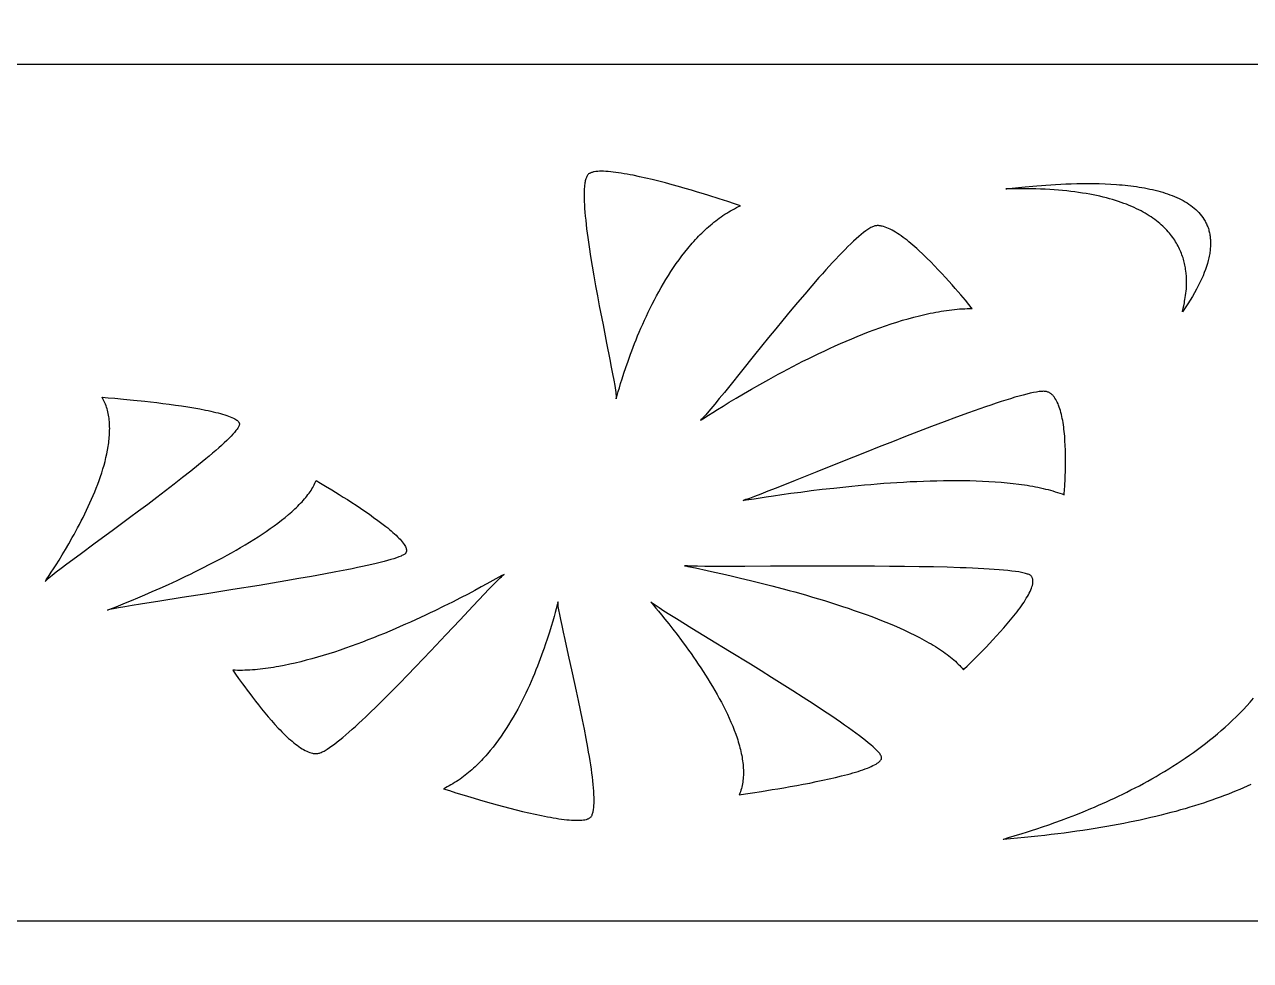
# Model space of a CAD drawing. Extents: x 3.2 to 84.5, y 37.4 to 61.3.
# Drawn here: x 25.96 to 40.37, y 37.45 to 48.45 of the extents above; entities that cross this region are included whole.
import ezdxf

# ---------------------------------------------------------------- set-up
doc = ezdxf.new("R2010")
doc.units = 0
doc.layers.add('IMPORT_-_LAMP', color=18, linetype='CONTINUOUS')

msp = doc.modelspace()

# ---------------------------------------------------------------- linework, layer by layer
at = {"layer": 'IMPORT_-_LAMP'}
for points in [[(3.465, 37.448), (23.465, 37.448), (23.715, 37.448), (23.715, 37.916), (43.965, 37.916), (43.965, 37.448), (64.214, 37.448), (64.214, 37.916), (84.465, 37.88), (84.465, 48.016), (64.214, 47.98), (64.215, 48.448), (43.965, 48.448), (43.965, 47.98), (23.715, 47.98), (23.715, 48.448), (3.465, 48.448), (3.465, 45.148), (3.465, 40.748)], [(32.91, 44.05), (32.912, 44.057), (32.917, 44.074), (32.935, 44.135), (32.948, 44.178), (32.963, 44.228), (32.981, 44.286), (33.001, 44.349), (33.025, 44.419), (33.05, 44.493), (33.079, 44.573), (33.095, 44.614), (33.111, 44.656), (33.127, 44.699), (33.145, 44.743), (33.163, 44.788), (33.182, 44.833), (33.202, 44.879), (33.222, 44.925), (33.243, 44.972), (33.265, 45.02), (33.287, 45.067), (33.311, 45.115), (33.335, 45.163), (33.36, 45.211), (33.385, 45.26), (33.411, 45.308), (33.438, 45.356), (33.466, 45.404), (33.495, 45.452), (33.524, 45.499), (33.554, 45.546), (33.585, 45.592), (33.617, 45.638), (33.649, 45.684), (33.682, 45.729), (33.716, 45.773), (33.751, 45.816), (33.769, 45.837), (33.787, 45.858), (33.805, 45.879), (33.823, 45.899), (33.842, 45.92), (33.861, 45.94), (33.88, 45.96), (33.899, 45.979), (33.918, 45.998), (33.938, 46.017), (33.957, 46.036), (33.977, 46.054), (33.997, 46.072), (34.018, 46.09), (34.038, 46.107), (34.059, 46.124), (34.08, 46.14), (34.101, 46.157), (34.123, 46.172), (34.144, 46.188), (34.166, 46.203), (34.188, 46.218), (34.21, 46.232), (34.233, 46.246), (34.256, 46.259), (34.278, 46.272), (34.302, 46.284), (34.325, 46.296), (34.348, 46.308), (34.372, 46.319), (34.3, 46.342), (34.222, 46.368), (34.121, 46.401), (34.001, 46.438), (33.935, 46.459), (33.865, 46.479), (33.794, 46.501), (33.72, 46.522), (33.644, 46.544), (33.567, 46.565), (33.489, 46.586), (33.412, 46.606), (33.334, 46.625), (33.258, 46.644), (33.183, 46.66), (33.11, 46.676), (33.074, 46.683), (33.039, 46.689), (33.005, 46.695), (32.971, 46.701), (32.938, 46.706), (32.906, 46.71), (32.876, 46.714), (32.846, 46.717), (32.817, 46.72), (32.79, 46.721), (32.763, 46.723), (32.738, 46.723), (32.715, 46.723), (32.693, 46.721), (32.672, 46.719), (32.653, 46.716), (32.644, 46.715), (32.635, 46.713), (32.627, 46.71), (32.619, 46.708), (32.612, 46.705), (32.605, 46.702), (32.599, 46.699), (32.593, 46.696), (32.587, 46.692), (32.582, 46.687), (32.577, 46.682), (32.572, 46.676), (32.568, 46.669), (32.564, 46.661), (32.56, 46.652), (32.556, 46.643), (32.553, 46.633), (32.55, 46.623), (32.547, 46.612), (32.545, 46.6), (32.543, 46.587), (32.541, 46.574), (32.539, 46.56), (32.537, 46.546), (32.535, 46.515), (32.534, 46.482), (32.533, 46.447), (32.534, 46.41), (32.535, 46.37), (32.537, 46.329), (32.539, 46.286), (32.543, 46.242), (32.547, 46.195), (32.552, 46.148), (32.557, 46.098), (32.563, 46.048), (32.57, 45.996), (32.577, 45.944), (32.584, 45.89), (32.592, 45.835), (32.609, 45.723), (32.628, 45.609), (32.648, 45.493), (32.669, 45.377), (32.69, 45.26), (32.712, 45.144), (32.756, 44.918), (32.798, 44.704), (32.836, 44.51), (32.853, 44.422), (32.868, 44.341), (32.882, 44.268), (32.893, 44.204), (32.901, 44.149), (32.905, 44.125), (32.907, 44.105), (32.909, 44.087), (32.91, 44.071), (32.91, 44.059)], [(39.566, 45.073), (39.566, 45.074), (39.566, 45.075), (39.566, 45.079), (39.569, 45.092), (39.574, 45.114), (39.581, 45.142), (39.589, 45.177), (39.592, 45.197), (39.596, 45.218), (39.6, 45.24), (39.604, 45.264), (39.607, 45.289), (39.61, 45.315), (39.612, 45.342), (39.614, 45.37), (39.615, 45.399), (39.615, 45.428), (39.614, 45.459), (39.612, 45.49), (39.61, 45.522), (39.606, 45.555), (39.604, 45.571), (39.601, 45.588), (39.598, 45.604), (39.595, 45.621), (39.591, 45.638), (39.587, 45.655), (39.583, 45.672), (39.578, 45.689), (39.573, 45.706), (39.567, 45.723), (39.561, 45.74), (39.555, 45.758), (39.548, 45.775), (39.54, 45.792), (39.532, 45.809), (39.524, 45.827), (39.515, 45.844), (39.506, 45.861), (39.496, 45.878), (39.486, 45.895), (39.475, 45.912), (39.464, 45.929), (39.452, 45.946), (39.439, 45.963), (39.426, 45.98), (39.413, 45.997), (39.398, 46.013), (39.384, 46.03), (39.368, 46.046), (39.352, 46.062), (39.335, 46.078), (39.318, 46.094), (39.3, 46.11), (39.281, 46.126), (39.261, 46.141), (39.241, 46.157), (39.22, 46.172), (39.199, 46.187), (39.176, 46.201), (39.153, 46.216), (39.13, 46.23), (39.105, 46.244), (39.08, 46.258), (39.053, 46.271), (39.026, 46.284), (38.999, 46.297), (38.97, 46.31), (38.941, 46.323), (38.91, 46.335), (38.879, 46.346), (38.847, 46.358), (38.814, 46.369), (38.78, 46.38), (38.746, 46.391), (38.71, 46.401), (38.673, 46.41), (38.636, 46.42), (38.597, 46.429), (38.558, 46.438), (38.518, 46.446), (38.476, 46.454), (38.434, 46.461), (38.391, 46.468), (38.346, 46.475), (38.301, 46.481), (38.254, 46.487), (38.207, 46.492), (38.158, 46.497), (38.109, 46.502), (38.058, 46.505), (38.006, 46.509), (37.953, 46.512), (37.899, 46.514), (37.844, 46.516), (37.788, 46.517), (37.73, 46.518), (37.672, 46.519), (37.612, 46.518), (37.551, 46.518), (37.489, 46.516), (37.492, 46.516), (37.501, 46.516), (37.531, 46.52), (37.641, 46.532), (37.718, 46.54), (37.807, 46.549), (37.856, 46.553), (37.908, 46.557), (37.962, 46.562), (38.018, 46.566), (38.076, 46.569), (38.136, 46.572), (38.197, 46.575), (38.26, 46.577), (38.324, 46.579), (38.389, 46.58), (38.455, 46.581), (38.522, 46.58), (38.589, 46.579), (38.657, 46.576), (38.724, 46.573), (38.792, 46.569), (38.825, 46.566), (38.859, 46.563), (38.892, 46.56), (38.926, 46.556), (38.959, 46.552), (38.992, 46.548), (39.025, 46.543), (39.057, 46.538), (39.089, 46.533), (39.121, 46.527), (39.153, 46.521), (39.184, 46.515), (39.215, 46.508), (39.246, 46.501), (39.276, 46.493), (39.306, 46.485), (39.335, 46.477), (39.364, 46.468), (39.392, 46.458), (39.42, 46.448), (39.447, 46.438), (39.474, 46.427), (39.5, 46.416), (39.526, 46.404), (39.551, 46.392), (39.575, 46.379), (39.599, 46.365), (39.621, 46.351), (39.643, 46.337), (39.665, 46.322), (39.685, 46.306), (39.705, 46.29), (39.724, 46.273), (39.742, 46.256), (39.759, 46.238), (39.776, 46.22), (39.791, 46.201), (39.806, 46.181), (39.819, 46.16), (39.832, 46.139), (39.837, 46.129), (39.843, 46.118), (39.848, 46.107), (39.853, 46.095), (39.858, 46.084), (39.863, 46.072), (39.867, 46.061), (39.871, 46.049), (39.875, 46.037), (39.878, 46.024), (39.881, 46.012), (39.884, 45.999), (39.887, 45.986), (39.889, 45.973), (39.891, 45.96), (39.893, 45.947), (39.894, 45.933), (39.895, 45.92), (39.896, 45.906), (39.897, 45.892), (39.897, 45.877), (39.897, 45.863), (39.896, 45.848), (39.896, 45.834), (39.894, 45.819), (39.893, 45.803), (39.891, 45.788), (39.889, 45.772), (39.887, 45.757), (39.884, 45.741), (39.881, 45.724), (39.877, 45.708), (39.869, 45.675), (39.86, 45.641), (39.849, 45.606), (39.837, 45.57), (39.823, 45.533), (39.808, 45.496), (39.791, 45.457), (39.772, 45.418), (39.752, 45.378), (39.731, 45.337), (39.708, 45.296), (39.683, 45.253), (39.656, 45.209), (39.628, 45.165), (39.598, 45.119)], [(39.566, 45.073), (39.566, 45.074), (39.566, 45.075), (39.566, 45.079), (39.569, 45.092), (39.574, 45.114), (39.581, 45.142), (39.589, 45.177), (39.592, 45.197), (39.596, 45.218), (39.6, 45.24), (39.604, 45.264), (39.607, 45.289), (39.61, 45.315), (39.612, 45.342), (39.614, 45.37), (39.615, 45.399), (39.615, 45.428), (39.614, 45.459), (39.612, 45.49), (39.61, 45.522), (39.606, 45.555), (39.604, 45.571), (39.601, 45.588), (39.598, 45.604), (39.595, 45.621), (39.591, 45.638), (39.587, 45.655), (39.583, 45.672), (39.578, 45.689), (39.573, 45.706), (39.567, 45.723), (39.561, 45.74), (39.555, 45.758), (39.548, 45.775), (39.54, 45.792), (39.532, 45.809), (39.524, 45.827), (39.515, 45.844), (39.506, 45.861), (39.496, 45.878), (39.486, 45.895), (39.475, 45.912), (39.464, 45.929), (39.452, 45.946), (39.439, 45.963), (39.426, 45.98), (39.413, 45.997), (39.398, 46.013), (39.384, 46.03), (39.368, 46.046), (39.352, 46.062), (39.335, 46.078), (39.318, 46.094), (39.3, 46.11), (39.281, 46.126), (39.261, 46.141), (39.241, 46.157), (39.22, 46.172), (39.199, 46.187), (39.176, 46.201), (39.153, 46.216), (39.13, 46.23), (39.105, 46.244), (39.08, 46.258), (39.053, 46.271), (39.026, 46.284), (38.999, 46.297), (38.97, 46.31), (38.941, 46.323), (38.91, 46.335), (38.879, 46.346), (38.847, 46.358), (38.814, 46.369), (38.78, 46.38), (38.746, 46.391), (38.71, 46.401), (38.673, 46.41), (38.636, 46.42), (38.597, 46.429), (38.558, 46.438), (38.518, 46.446), (38.476, 46.454), (38.434, 46.461), (38.391, 46.468), (38.346, 46.475), (38.301, 46.481), (38.254, 46.487), (38.207, 46.492), (38.158, 46.497), (38.109, 46.502), (38.058, 46.505), (38.006, 46.509), (37.953, 46.512), (37.899, 46.514), (37.844, 46.516), (37.788, 46.517), (37.73, 46.518), (37.672, 46.519), (37.612, 46.518), (37.551, 46.518), (37.489, 46.516), (37.492, 46.516), (37.501, 46.516), (37.531, 46.52), (37.641, 46.532), (37.718, 46.54), (37.807, 46.549), (37.856, 46.553), (37.908, 46.557), (37.962, 46.562), (38.018, 46.566), (38.076, 46.569), (38.136, 46.572), (38.197, 46.575), (38.26, 46.577), (38.324, 46.579), (38.389, 46.58), (38.455, 46.581), (38.522, 46.58), (38.589, 46.579), (38.657, 46.576), (38.724, 46.573), (38.792, 46.569), (38.825, 46.566), (38.859, 46.563), (38.892, 46.56), (38.926, 46.556), (38.959, 46.552), (38.992, 46.548), (39.025, 46.543), (39.057, 46.538), (39.089, 46.533), (39.121, 46.527), (39.153, 46.521), (39.184, 46.515), (39.215, 46.508), (39.246, 46.501), (39.276, 46.493), (39.306, 46.485), (39.335, 46.477), (39.364, 46.468), (39.392, 46.458), (39.42, 46.448), (39.447, 46.438), (39.474, 46.427), (39.5, 46.416), (39.526, 46.404), (39.551, 46.392), (39.575, 46.379), (39.599, 46.365), (39.621, 46.351), (39.643, 46.337), (39.665, 46.322), (39.685, 46.306), (39.705, 46.29), (39.724, 46.273), (39.742, 46.256), (39.759, 46.238), (39.776, 46.22), (39.791, 46.201), (39.806, 46.181), (39.819, 46.16), (39.832, 46.139), (39.837, 46.129), (39.843, 46.118), (39.848, 46.107), (39.853, 46.095), (39.858, 46.084), (39.863, 46.072), (39.867, 46.061), (39.871, 46.049), (39.875, 46.037), (39.878, 46.024), (39.881, 46.012), (39.884, 45.999), (39.887, 45.986), (39.889, 45.973), (39.891, 45.96), (39.893, 45.947), (39.894, 45.933), (39.895, 45.92), (39.896, 45.906), (39.897, 45.892), (39.897, 45.877), (39.897, 45.863), (39.896, 45.848), (39.896, 45.834), (39.894, 45.819), (39.893, 45.803), (39.891, 45.788), (39.889, 45.772), (39.887, 45.757), (39.884, 45.741), (39.881, 45.724), (39.877, 45.708), (39.869, 45.675), (39.86, 45.641), (39.849, 45.606), (39.837, 45.57), (39.823, 45.533), (39.808, 45.496), (39.791, 45.457), (39.772, 45.418), (39.752, 45.378), (39.731, 45.337), (39.708, 45.296), (39.683, 45.253), (39.656, 45.209), (39.628, 45.165), (39.598, 45.119)], [(33.901, 43.798), (33.91, 43.803), (33.929, 43.815), (33.997, 43.858), (34.045, 43.889), (34.102, 43.924), (34.167, 43.964), (34.239, 44.009), (34.319, 44.057), (34.406, 44.109), (34.5, 44.163), (34.599, 44.219), (34.703, 44.278), (34.758, 44.308), (34.813, 44.338), (34.87, 44.368), (34.927, 44.398), (34.986, 44.429), (35.045, 44.46), (35.106, 44.49), (35.167, 44.521), (35.229, 44.551), (35.291, 44.581), (35.355, 44.611), (35.419, 44.641), (35.483, 44.67), (35.548, 44.699), (35.613, 44.728), (35.679, 44.755), (35.745, 44.783), (35.811, 44.809), (35.878, 44.835), (35.944, 44.86), (36.011, 44.884), (36.077, 44.908), (36.144, 44.93), (36.21, 44.951), (36.277, 44.972), (36.343, 44.991), (36.408, 45.009), (36.474, 45.025), (36.506, 45.033), (36.539, 45.041), (36.571, 45.048), (36.603, 45.055), (36.635, 45.061), (36.667, 45.067), (36.699, 45.073), (36.731, 45.079), (36.762, 45.083), (36.793, 45.088), (36.824, 45.092), (36.855, 45.096), (36.886, 45.099), (36.917, 45.102), (36.947, 45.105), (36.977, 45.107), (37.007, 45.108), (37.037, 45.109), (37.066, 45.11), (37.095, 45.11), (37.084, 45.123), (37.057, 45.156), (37.015, 45.207), (36.961, 45.271), (36.93, 45.308), (36.896, 45.347), (36.859, 45.388), (36.821, 45.431), (36.781, 45.475), (36.739, 45.521), (36.696, 45.567), (36.652, 45.613), (36.607, 45.659), (36.561, 45.704), (36.515, 45.749), (36.468, 45.793), (36.445, 45.814), (36.421, 45.834), (36.398, 45.855), (36.375, 45.874), (36.352, 45.893), (36.329, 45.912), (36.306, 45.93), (36.283, 45.947), (36.261, 45.963), (36.238, 45.979), (36.217, 45.993), (36.195, 46.007), (36.174, 46.02), (36.153, 46.032), (36.132, 46.042), (36.112, 46.052), (36.092, 46.06), (36.073, 46.068), (36.054, 46.074), (36.036, 46.079), (36.027, 46.08), (36.018, 46.082), (36.01, 46.083), (36.001, 46.084), (35.993, 46.085), (35.985, 46.085), (35.977, 46.085), (35.969, 46.084), (35.961, 46.083), (35.952, 46.081), (35.944, 46.079), (35.934, 46.075), (35.925, 46.071), (35.914, 46.066), (35.904, 46.061), (35.893, 46.055), (35.881, 46.048), (35.87, 46.04), (35.858, 46.032), (35.845, 46.023), (35.819, 46.004), (35.791, 45.982), (35.763, 45.958), (35.733, 45.931), (35.701, 45.902), (35.669, 45.872), (35.635, 45.839), (35.601, 45.805), (35.565, 45.769), (35.529, 45.731), (35.491, 45.691), (35.453, 45.65), (35.414, 45.608), (35.375, 45.564), (35.335, 45.52), (35.294, 45.474), (35.211, 45.379), (35.127, 45.281), (35.042, 45.181), (34.956, 45.078), (34.871, 44.975), (34.786, 44.871), (34.702, 44.768), (34.538, 44.567), (34.385, 44.376), (34.245, 44.202), (34.182, 44.124), (34.123, 44.052), (34.07, 43.987), (34.022, 43.93), (33.981, 43.882), (33.963, 43.862), (33.947, 43.844), (33.933, 43.828), (33.92, 43.815), (33.91, 43.805)], [(34.402, 42.855), (34.413, 42.857), (34.439, 42.861), (34.531, 42.875), (34.673, 42.897), (34.76, 42.91), (34.858, 42.924), (34.964, 42.939), (35.079, 42.954), (35.202, 42.97), (35.332, 42.986), (35.468, 43.001), (35.609, 43.016), (35.681, 43.023), (35.754, 43.031), (35.828, 43.037), (35.904, 43.044), (35.98, 43.05), (36.056, 43.056), (36.133, 43.062), (36.211, 43.067), (36.289, 43.071), (36.367, 43.076), (36.445, 43.079), (36.524, 43.083), (36.602, 43.085), (36.68, 43.087), (36.758, 43.089), (36.836, 43.09), (36.914, 43.09), (36.99, 43.089), (37.067, 43.088), (37.142, 43.086), (37.217, 43.083), (37.291, 43.079), (37.364, 43.075), (37.435, 43.069), (37.506, 43.063), (37.575, 43.055), (37.643, 43.047), (37.676, 43.042), (37.709, 43.038), (37.742, 43.033), (37.774, 43.027), (37.806, 43.022), (37.838, 43.016), (37.868, 43.009), (37.899, 43.003), (37.929, 42.996), (37.958, 42.989), (37.987, 42.982), (38.016, 42.974), (38.044, 42.966), (38.072, 42.958), (38.098, 42.949), (38.125, 42.94), (38.151, 42.931), (38.176, 42.922), (38.177, 42.936), (38.179, 42.974), (38.183, 43.031), (38.186, 43.105), (38.188, 43.147), (38.19, 43.192), (38.191, 43.239), (38.192, 43.289), (38.192, 43.34), (38.191, 43.393), (38.19, 43.447), (38.188, 43.501), (38.185, 43.556), (38.182, 43.61), (38.179, 43.637), (38.177, 43.664), (38.174, 43.691), (38.171, 43.717), (38.167, 43.743), (38.163, 43.769), (38.159, 43.794), (38.154, 43.818), (38.15, 43.843), (38.144, 43.866), (38.138, 43.889), (38.132, 43.911), (38.126, 43.933), (38.119, 43.953), (38.111, 43.973), (38.104, 43.992), (38.095, 44.01), (38.087, 44.027), (38.077, 44.043), (38.067, 44.058), (38.057, 44.072), (38.046, 44.085), (38.041, 44.091), (38.035, 44.096), (38.029, 44.102), (38.023, 44.107), (38.017, 44.111), (38.011, 44.116), (38.004, 44.119), (37.998, 44.123), (37.991, 44.126), (37.984, 44.129), (37.977, 44.132), (37.97, 44.134), (37.962, 44.135), (37.953, 44.137), (37.944, 44.137), (37.933, 44.138), (37.921, 44.137), (37.909, 44.137), (37.895, 44.135), (37.881, 44.134), (37.866, 44.132), (37.85, 44.129), (37.815, 44.123), (37.778, 44.114), (37.737, 44.105), (37.693, 44.093), (37.647, 44.081), (37.597, 44.067), (37.545, 44.051), (37.491, 44.034), (37.434, 44.016), (37.375, 43.997), (37.314, 43.976), (37.251, 43.955), (37.186, 43.932), (37.12, 43.909), (37.052, 43.884), (36.911, 43.833), (36.766, 43.779), (36.617, 43.723), (36.465, 43.665), (36.312, 43.605), (36.157, 43.545), (36.003, 43.484), (35.85, 43.424), (35.552, 43.304), (35.27, 43.192), (35.014, 43.089), (34.791, 43), (34.695, 42.962), (34.61, 42.929), (34.537, 42.901), (34.477, 42.879), (34.453, 42.871), (34.432, 42.864), (34.415, 42.859)], [(26.199, 41.902), (26.203, 41.908), (26.212, 41.923), (26.246, 41.974), (26.27, 42.01), (26.297, 42.052), (26.328, 42.1), (26.362, 42.154), (26.399, 42.214), (26.437, 42.277), (26.477, 42.346), (26.518, 42.418), (26.539, 42.456), (26.56, 42.494), (26.581, 42.533), (26.602, 42.573), (26.623, 42.614), (26.644, 42.655), (26.665, 42.696), (26.685, 42.739), (26.705, 42.782), (26.725, 42.825), (26.744, 42.868), (26.763, 42.912), (26.782, 42.957), (26.799, 43.001), (26.817, 43.046), (26.833, 43.09), (26.849, 43.135), (26.864, 43.18), (26.878, 43.225), (26.891, 43.269), (26.903, 43.314), (26.914, 43.358), (26.924, 43.402), (26.932, 43.446), (26.94, 43.49), (26.943, 43.511), (26.946, 43.533), (26.949, 43.554), (26.951, 43.576), (26.953, 43.597), (26.955, 43.618), (26.956, 43.639), (26.957, 43.659), (26.957, 43.68), (26.958, 43.701), (26.957, 43.721), (26.957, 43.741), (26.955, 43.761), (26.954, 43.781), (26.952, 43.8), (26.95, 43.82), (26.947, 43.839), (26.944, 43.858), (26.94, 43.877), (26.936, 43.895), (26.931, 43.914), (26.926, 43.932), (26.921, 43.95), (26.915, 43.967), (26.908, 43.985), (26.901, 44.002), (26.894, 44.018), (26.886, 44.035), (26.877, 44.051), (26.868, 44.067), (26.94, 44.061), (27.018, 44.055), (27.118, 44.045), (27.236, 44.034), (27.369, 44.02), (27.438, 44.012), (27.51, 44.004), (27.583, 43.995), (27.656, 43.985), (27.73, 43.975), (27.803, 43.965), (27.876, 43.954), (27.947, 43.942), (28.015, 43.93), (28.082, 43.917), (28.113, 43.911), (28.145, 43.904), (28.175, 43.897), (28.204, 43.89), (28.232, 43.883), (28.259, 43.876), (28.285, 43.869), (28.31, 43.861), (28.333, 43.854), (28.355, 43.846), (28.375, 43.838), (28.394, 43.83), (28.411, 43.822), (28.427, 43.814), (28.44, 43.806), (28.452, 43.797), (28.458, 43.793), (28.463, 43.789), (28.467, 43.784), (28.471, 43.78), (28.474, 43.776), (28.477, 43.771), (28.479, 43.767), (28.481, 43.762), (28.482, 43.758), (28.482, 43.752), (28.482, 43.747), (28.48, 43.741), (28.478, 43.734), (28.475, 43.727), (28.472, 43.719), (28.467, 43.711), (28.462, 43.703), (28.456, 43.694), (28.449, 43.685), (28.442, 43.675), (28.425, 43.655), (28.406, 43.633), (28.384, 43.609), (28.359, 43.584), (28.333, 43.558), (28.304, 43.531), (28.272, 43.502), (28.239, 43.472), (28.204, 43.441), (28.167, 43.409), (28.128, 43.376), (28.087, 43.342), (28.045, 43.307), (28.002, 43.272), (27.911, 43.199), (27.815, 43.123), (27.716, 43.046), (27.614, 42.967), (27.51, 42.888), (27.404, 42.808), (27.298, 42.728), (27.192, 42.649), (26.985, 42.496), (26.788, 42.351), (26.609, 42.219), (26.454, 42.104), (26.388, 42.055), (26.33, 42.011), (26.281, 41.973), (26.243, 41.942), (26.227, 41.929), (26.215, 41.918), (26.205, 41.909)], [(26.933, 41.565), (26.941, 41.569), (26.961, 41.577), (27.034, 41.606), (27.145, 41.651), (27.213, 41.679), (27.288, 41.711), (27.37, 41.745), (27.458, 41.784), (27.551, 41.825), (27.648, 41.868), (27.749, 41.915), (27.853, 41.964), (27.906, 41.989), (27.959, 42.015), (28.013, 42.042), (28.066, 42.069), (28.12, 42.097), (28.175, 42.125), (28.229, 42.153), (28.283, 42.182), (28.337, 42.211), (28.39, 42.241), (28.444, 42.271), (28.496, 42.302), (28.549, 42.333), (28.6, 42.364), (28.651, 42.395), (28.701, 42.427), (28.75, 42.459), (28.798, 42.491), (28.845, 42.524), (28.891, 42.557), (28.935, 42.589), (28.978, 42.622), (29.02, 42.656), (29.06, 42.689), (29.098, 42.722), (29.117, 42.739), (29.135, 42.756), (29.152, 42.772), (29.17, 42.789), (29.186, 42.806), (29.202, 42.823), (29.218, 42.839), (29.233, 42.856), (29.248, 42.873), (29.262, 42.89), (29.275, 42.906), (29.288, 42.923), (29.301, 42.94), (29.312, 42.957), (29.324, 42.973), (29.334, 42.99), (29.344, 43.007), (29.353, 43.023), (29.362, 43.04), (29.37, 43.057), (29.377, 43.073), (29.384, 43.09), (29.437, 43.058), (29.495, 43.023), (29.569, 42.978), (29.656, 42.925), (29.703, 42.895), (29.752, 42.864), (29.803, 42.832), (29.854, 42.798), (29.906, 42.763), (29.958, 42.728), (30.01, 42.692), (30.06, 42.656), (30.11, 42.62), (30.158, 42.584), (30.204, 42.549), (30.225, 42.531), (30.247, 42.514), (30.267, 42.496), (30.287, 42.479), (30.305, 42.462), (30.323, 42.446), (30.34, 42.429), (30.356, 42.413), (30.371, 42.398), (30.384, 42.383), (30.397, 42.368), (30.408, 42.353), (30.418, 42.339), (30.426, 42.326), (30.433, 42.313), (30.439, 42.3), (30.441, 42.294), (30.443, 42.288), (30.444, 42.282), (30.445, 42.277), (30.446, 42.271), (30.446, 42.266), (30.446, 42.261), (30.445, 42.256), (30.444, 42.251), (30.442, 42.246), (30.44, 42.242), (30.438, 42.237), (30.435, 42.233), (30.43, 42.229), (30.425, 42.224), (30.418, 42.22), (30.411, 42.215), (30.402, 42.21), (30.392, 42.206), (30.382, 42.201), (30.357, 42.191), (30.329, 42.181), (30.298, 42.17), (30.262, 42.159), (30.224, 42.148), (30.182, 42.137), (30.137, 42.125), (30.089, 42.114), (30.038, 42.102), (29.984, 42.09), (29.928, 42.077), (29.869, 42.065), (29.809, 42.052), (29.746, 42.04), (29.614, 42.014), (29.475, 41.988), (29.33, 41.962), (29.181, 41.936), (29.028, 41.909), (28.873, 41.883), (28.716, 41.857), (28.403, 41.807), (28.098, 41.758), (27.81, 41.713), (27.548, 41.671), (27.32, 41.635), (27.222, 41.619), (27.135, 41.605), (27.062, 41.592), (27.003, 41.581), (26.98, 41.576), (26.96, 41.572), (26.944, 41.568)], [(33.715, 42.088), (33.726, 42.085), (33.751, 42.08), (33.842, 42.061), (33.98, 42.032), (34.065, 42.013), (34.16, 41.992), (34.262, 41.969), (34.373, 41.943), (34.49, 41.915), (34.614, 41.884), (34.742, 41.851), (34.874, 41.816), (34.942, 41.798), (35.01, 41.779), (35.079, 41.76), (35.148, 41.74), (35.218, 41.72), (35.288, 41.699), (35.359, 41.677), (35.429, 41.655), (35.499, 41.633), (35.569, 41.61), (35.639, 41.587), (35.709, 41.563), (35.778, 41.539), (35.847, 41.514), (35.915, 41.489), (35.982, 41.463), (36.048, 41.437), (36.113, 41.411), (36.177, 41.384), (36.24, 41.356), (36.301, 41.329), (36.362, 41.3), (36.42, 41.272), (36.477, 41.243), (36.505, 41.228), (36.532, 41.213), (36.559, 41.198), (36.586, 41.183), (36.611, 41.168), (36.637, 41.153), (36.662, 41.138), (36.686, 41.123), (36.71, 41.107), (36.733, 41.092), (36.756, 41.076), (36.778, 41.061), (36.799, 41.045), (36.82, 41.029), (36.84, 41.013), (36.86, 40.997), (36.879, 40.981), (36.897, 40.965), (36.915, 40.948), (36.932, 40.932), (36.948, 40.916), (36.963, 40.899), (36.978, 40.882), (36.992, 40.866), (37.004, 40.878), (37.036, 40.909), (37.085, 40.957), (37.147, 41.018), (37.182, 41.054), (37.219, 41.092), (37.258, 41.132), (37.298, 41.174), (37.339, 41.218), (37.381, 41.263), (37.423, 41.309), (37.465, 41.357), (37.506, 41.404), (37.546, 41.452), (37.585, 41.5), (37.604, 41.523), (37.622, 41.547), (37.64, 41.57), (37.657, 41.593), (37.673, 41.616), (37.689, 41.639), (37.704, 41.661), (37.718, 41.683), (37.731, 41.705), (37.744, 41.726), (37.756, 41.746), (37.766, 41.766), (37.776, 41.786), (37.784, 41.805), (37.791, 41.823), (37.797, 41.841), (37.802, 41.857), (37.806, 41.873), (37.807, 41.881), (37.808, 41.889), (37.809, 41.896), (37.809, 41.903), (37.809, 41.91), (37.809, 41.917), (37.808, 41.923), (37.806, 41.93), (37.805, 41.936), (37.803, 41.942), (37.801, 41.947), (37.798, 41.952), (37.795, 41.957), (37.791, 41.962), (37.787, 41.967), (37.783, 41.971), (37.777, 41.975), (37.771, 41.979), (37.763, 41.983), (37.754, 41.987), (37.744, 41.99), (37.733, 41.994), (37.72, 41.997), (37.707, 42.001), (37.692, 42.004), (37.676, 42.007), (37.642, 42.014), (37.603, 42.02), (37.561, 42.025), (37.514, 42.03), (37.464, 42.035), (37.411, 42.04), (37.354, 42.044), (37.294, 42.048), (37.231, 42.052), (37.165, 42.055), (37.097, 42.059), (37.026, 42.061), (36.953, 42.064), (36.8, 42.069), (36.639, 42.073), (36.472, 42.076), (36.3, 42.078), (36.123, 42.08), (35.945, 42.082), (35.765, 42.082), (35.584, 42.083), (35.405, 42.083), (35.056, 42.082), (34.725, 42.081), (34.424, 42.08), (34.163, 42.079), (34.05, 42.079), (33.951, 42.08), (33.867, 42.081), (33.798, 42.083), (33.771, 42.084), (33.748, 42.085), (33.729, 42.086)], [(31.595, 41.986), (31.587, 41.982), (31.567, 41.971), (31.498, 41.932), (31.391, 41.874), (31.325, 41.838), (31.251, 41.798), (31.169, 41.755), (31.081, 41.709), (30.986, 41.661), (30.885, 41.611), (30.779, 41.559), (30.724, 41.533), (30.668, 41.506), (30.611, 41.48), (30.553, 41.453), (30.494, 41.426), (30.434, 41.399), (30.373, 41.372), (30.311, 41.345), (30.249, 41.319), (30.186, 41.292), (30.122, 41.266), (30.058, 41.241), (29.993, 41.215), (29.928, 41.19), (29.863, 41.166), (29.797, 41.142), (29.731, 41.118), (29.665, 41.095), (29.599, 41.073), (29.532, 41.052), (29.466, 41.032), (29.4, 41.012), (29.334, 40.993), (29.268, 40.976), (29.203, 40.959), (29.138, 40.943), (29.073, 40.929), (29.008, 40.916), (28.945, 40.903), (28.913, 40.898), (28.881, 40.893), (28.85, 40.888), (28.819, 40.883), (28.788, 40.879), (28.757, 40.875), (28.726, 40.872), (28.696, 40.869), (28.666, 40.866), (28.636, 40.864), (28.606, 40.862), (28.576, 40.86), (28.547, 40.859), (28.518, 40.858), (28.489, 40.858), (28.46, 40.858), (28.432, 40.859), (28.404, 40.86), (28.413, 40.847), (28.436, 40.814), (28.471, 40.764), (28.517, 40.7), (28.544, 40.664), (28.572, 40.625), (28.603, 40.584), (28.636, 40.541), (28.67, 40.497), (28.705, 40.451), (28.742, 40.406), (28.78, 40.36), (28.819, 40.313), (28.859, 40.268), (28.899, 40.223), (28.939, 40.179), (28.96, 40.158), (28.98, 40.137), (29, 40.117), (29.021, 40.097), (29.041, 40.078), (29.061, 40.059), (29.081, 40.041), (29.101, 40.024), (29.121, 40.007), (29.141, 39.992), (29.161, 39.977), (29.18, 39.963), (29.199, 39.949), (29.218, 39.937), (29.237, 39.926), (29.255, 39.916), (29.273, 39.907), (29.291, 39.899), (29.308, 39.893), (29.326, 39.887), (29.342, 39.883), (29.35, 39.882), (29.358, 39.88), (29.366, 39.88), (29.374, 39.879), (29.382, 39.879), (29.389, 39.879), (29.397, 39.88), (29.405, 39.881), (29.414, 39.884), (29.423, 39.886), (29.433, 39.89), (29.443, 39.894), (29.454, 39.899), (29.465, 39.904), (29.477, 39.91), (29.489, 39.917), (29.514, 39.932), (29.541, 39.95), (29.569, 39.97), (29.6, 39.992), (29.631, 40.016), (29.664, 40.042), (29.698, 40.07), (29.733, 40.1), (29.77, 40.132), (29.808, 40.165), (29.846, 40.2), (29.886, 40.236), (29.926, 40.274), (29.968, 40.313), (30.01, 40.353), (30.096, 40.437), (30.185, 40.524), (30.275, 40.615), (30.367, 40.707), (30.459, 40.802), (30.551, 40.898), (30.642, 40.993), (30.733, 41.089), (30.909, 41.275), (31.075, 41.452), (31.226, 41.613), (31.295, 41.685), (31.358, 41.752), (31.415, 41.812), (31.466, 41.865), (31.51, 41.909), (31.53, 41.928), (31.547, 41.945), (31.562, 41.959), (31.576, 41.971), (31.587, 41.98)], [(32.227, 41.663), (32.224, 41.656), (32.22, 41.639), (32.205, 41.581), (32.194, 41.539), (32.18, 41.491), (32.165, 41.435), (32.146, 41.374), (32.126, 41.307), (32.103, 41.235), (32.077, 41.159), (32.064, 41.119), (32.049, 41.078), (32.034, 41.036), (32.019, 40.994), (32.002, 40.951), (31.985, 40.907), (31.968, 40.863), (31.949, 40.818), (31.93, 40.773), (31.911, 40.727), (31.89, 40.681), (31.869, 40.634), (31.847, 40.588), (31.825, 40.541), (31.801, 40.495), (31.777, 40.448), (31.753, 40.402), (31.727, 40.355), (31.701, 40.309), (31.674, 40.263), (31.646, 40.218), (31.618, 40.173), (31.588, 40.128), (31.558, 40.084), (31.528, 40.041), (31.496, 39.998), (31.464, 39.956), (31.431, 39.915), (31.414, 39.895), (31.397, 39.875), (31.379, 39.855), (31.362, 39.836), (31.344, 39.817), (31.326, 39.798), (31.308, 39.779), (31.29, 39.761), (31.271, 39.743), (31.253, 39.725), (31.234, 39.707), (31.215, 39.69), (31.195, 39.673), (31.176, 39.657), (31.156, 39.641), (31.136, 39.625), (31.116, 39.609), (31.096, 39.594), (31.075, 39.58), (31.054, 39.565), (31.033, 39.551), (31.012, 39.538), (30.991, 39.525), (30.969, 39.512), (30.947, 39.5), (30.925, 39.488), (30.903, 39.477), (30.88, 39.466), (30.95, 39.444), (31.026, 39.42), (31.124, 39.39), (31.24, 39.355), (31.304, 39.336), (31.371, 39.317), (31.441, 39.297), (31.512, 39.278), (31.586, 39.258), (31.66, 39.238), (31.735, 39.219), (31.81, 39.2), (31.885, 39.183), (31.959, 39.166), (32.032, 39.151), (32.103, 39.137), (32.137, 39.131), (32.171, 39.125), (32.204, 39.119), (32.237, 39.114), (32.268, 39.11), (32.299, 39.106), (32.329, 39.103), (32.357, 39.1), (32.385, 39.098), (32.411, 39.096), (32.437, 39.096), (32.461, 39.096), (32.483, 39.096), (32.505, 39.098), (32.525, 39.1), (32.543, 39.103), (32.56, 39.107), (32.568, 39.109), (32.575, 39.111), (32.582, 39.114), (32.588, 39.117), (32.594, 39.12), (32.6, 39.123), (32.605, 39.127), (32.61, 39.132), (32.615, 39.137), (32.619, 39.143), (32.623, 39.15), (32.627, 39.157), (32.63, 39.165), (32.634, 39.174), (32.636, 39.184), (32.639, 39.194), (32.641, 39.205), (32.643, 39.216), (32.645, 39.228), (32.647, 39.241), (32.649, 39.268), (32.651, 39.298), (32.651, 39.329), (32.651, 39.363), (32.649, 39.399), (32.647, 39.437), (32.644, 39.476), (32.641, 39.517), (32.636, 39.56), (32.631, 39.605), (32.625, 39.651), (32.619, 39.698), (32.612, 39.746), (32.604, 39.796), (32.596, 39.846), (32.587, 39.898), (32.578, 39.951), (32.559, 40.058), (32.538, 40.167), (32.516, 40.278), (32.493, 40.39), (32.469, 40.502), (32.445, 40.613), (32.397, 40.83), (32.352, 41.035), (32.31, 41.221), (32.291, 41.306), (32.274, 41.384), (32.259, 41.454), (32.247, 41.515), (32.237, 41.568), (32.233, 41.59), (32.23, 41.61), (32.228, 41.628), (32.227, 41.642), (32.226, 41.654)], [(33.316, 41.663), (33.321, 41.656), (33.333, 41.642), (33.377, 41.589), (33.407, 41.553), (33.443, 41.509), (33.484, 41.46), (33.528, 41.404), (33.576, 41.343), (33.627, 41.278), (33.68, 41.207), (33.735, 41.133), (33.762, 41.094), (33.791, 41.055), (33.819, 41.014), (33.847, 40.973), (33.876, 40.931), (33.904, 40.889), (33.933, 40.845), (33.961, 40.802), (33.989, 40.757), (34.016, 40.712), (34.044, 40.667), (34.07, 40.622), (34.097, 40.576), (34.122, 40.529), (34.147, 40.483), (34.172, 40.436), (34.195, 40.389), (34.218, 40.343), (34.239, 40.296), (34.26, 40.249), (34.28, 40.202), (34.298, 40.156), (34.315, 40.109), (34.331, 40.063), (34.339, 40.04), (34.346, 40.017), (34.353, 39.994), (34.359, 39.971), (34.365, 39.949), (34.371, 39.926), (34.376, 39.904), (34.381, 39.881), (34.386, 39.859), (34.39, 39.837), (34.393, 39.815), (34.397, 39.793), (34.399, 39.772), (34.402, 39.75), (34.404, 39.729), (34.405, 39.708), (34.406, 39.687), (34.406, 39.666), (34.406, 39.645), (34.406, 39.625), (34.405, 39.604), (34.403, 39.584), (34.401, 39.564), (34.398, 39.545), (34.395, 39.525), (34.391, 39.506), (34.387, 39.487), (34.382, 39.469), (34.377, 39.45), (34.371, 39.432), (34.364, 39.414), (34.357, 39.396), (34.432, 39.407), (34.514, 39.42), (34.62, 39.436), (34.744, 39.456), (34.812, 39.467), (34.883, 39.479), (34.957, 39.492), (35.032, 39.505), (35.108, 39.519), (35.185, 39.534), (35.262, 39.55), (35.339, 39.566), (35.414, 39.582), (35.488, 39.599), (35.559, 39.617), (35.628, 39.634), (35.661, 39.643), (35.693, 39.652), (35.725, 39.662), (35.755, 39.671), (35.784, 39.68), (35.811, 39.69), (35.838, 39.699), (35.863, 39.709), (35.886, 39.718), (35.909, 39.728), (35.929, 39.738), (35.948, 39.747), (35.965, 39.757), (35.98, 39.767), (35.994, 39.776), (36, 39.781), (36.005, 39.786), (36.011, 39.791), (36.015, 39.796), (36.019, 39.801), (36.022, 39.806), (36.025, 39.811), (36.028, 39.815), (36.029, 39.82), (36.031, 39.825), (36.031, 39.83), (36.031, 39.836), (36.029, 39.842), (36.027, 39.848), (36.024, 39.855), (36.019, 39.863), (36.014, 39.871), (36.008, 39.879), (36.001, 39.887), (35.994, 39.896), (35.985, 39.906), (35.976, 39.916), (35.955, 39.936), (35.931, 39.959), (35.904, 39.982), (35.874, 40.007), (35.842, 40.034), (35.806, 40.061), (35.769, 40.09), (35.729, 40.12), (35.686, 40.15), (35.642, 40.182), (35.596, 40.215), (35.547, 40.248), (35.497, 40.283), (35.445, 40.318), (35.337, 40.39), (35.224, 40.464), (35.107, 40.54), (34.986, 40.618), (34.863, 40.696), (34.738, 40.774), (34.613, 40.852), (34.488, 40.929), (34.244, 41.08), (34.012, 41.222), (33.801, 41.351), (33.619, 41.463), (33.541, 41.512), (33.472, 41.555), (33.414, 41.593), (33.368, 41.623), (33.35, 41.636), (33.335, 41.647), (33.324, 41.656)]]:
    msp.add_lwpolyline(points, close=True, dxfattribs=at)
msp.add_lwpolyline([(40.371, 39.517), (40.328, 39.498), (40.285, 39.478), (40.242, 39.459), (40.197, 39.441), (40.152, 39.422), (40.106, 39.404), (40.059, 39.386), (40.011, 39.368), (39.963, 39.35), (39.913, 39.332), (39.863, 39.315), (39.812, 39.298), (39.76, 39.281), (39.707, 39.265), (39.654, 39.249), (39.6, 39.232), (39.544, 39.217), (39.488, 39.201), (39.431, 39.186), (39.373, 39.171), (39.315, 39.156), (39.255, 39.141), (39.194, 39.127), (39.133, 39.113), (39.071, 39.099), (39.008, 39.086), (38.943, 39.073), (38.878, 39.06), (38.812, 39.047), (38.746, 39.035), (38.678, 39.023), (38.609, 39.011), (38.539, 38.999), (38.469, 38.988), (38.397, 38.977), (38.324, 38.967), (38.251, 38.956), (38.176, 38.946), (38.101, 38.937), (38.024, 38.927), (37.947, 38.918), (37.868, 38.91), (37.789, 38.901), (37.708, 38.893), (37.627, 38.885), (37.544, 38.878), (37.461, 38.871), (37.463, 38.872), (37.466, 38.874), (37.478, 38.878), (37.497, 38.885), (37.522, 38.893), (37.59, 38.913), (37.682, 38.941), (37.735, 38.958), (37.793, 38.976), (37.856, 38.997), (37.923, 39.019), (37.994, 39.044), (38.068, 39.07), (38.146, 39.098), (38.228, 39.129), (38.312, 39.161), (38.399, 39.196), (38.488, 39.233), (38.534, 39.252), (38.58, 39.272), (38.626, 39.293), (38.673, 39.314), (38.72, 39.335), (38.768, 39.357), (38.816, 39.38), (38.864, 39.403), (38.913, 39.427), (38.961, 39.452), (39.01, 39.477), (39.06, 39.502), (39.109, 39.529), (39.158, 39.556), (39.207, 39.583), (39.257, 39.611), (39.306, 39.64), (39.356, 39.67), (39.405, 39.7), (39.454, 39.73), (39.503, 39.762), (39.552, 39.794), (39.6, 39.826), (39.649, 39.86), (39.697, 39.894), (39.745, 39.928), (39.792, 39.964), (39.839, 40), (39.886, 40.036), (39.932, 40.074), (39.978, 40.112), (40.023, 40.151), (40.068, 40.19), (40.112, 40.23), (40.155, 40.271), (40.198, 40.313), (40.24, 40.355), (40.282, 40.398), (40.322, 40.442), (40.362, 40.486), (40.401, 40.531)], dxfattribs=at)

doc.saveas('drawing.dxf')
